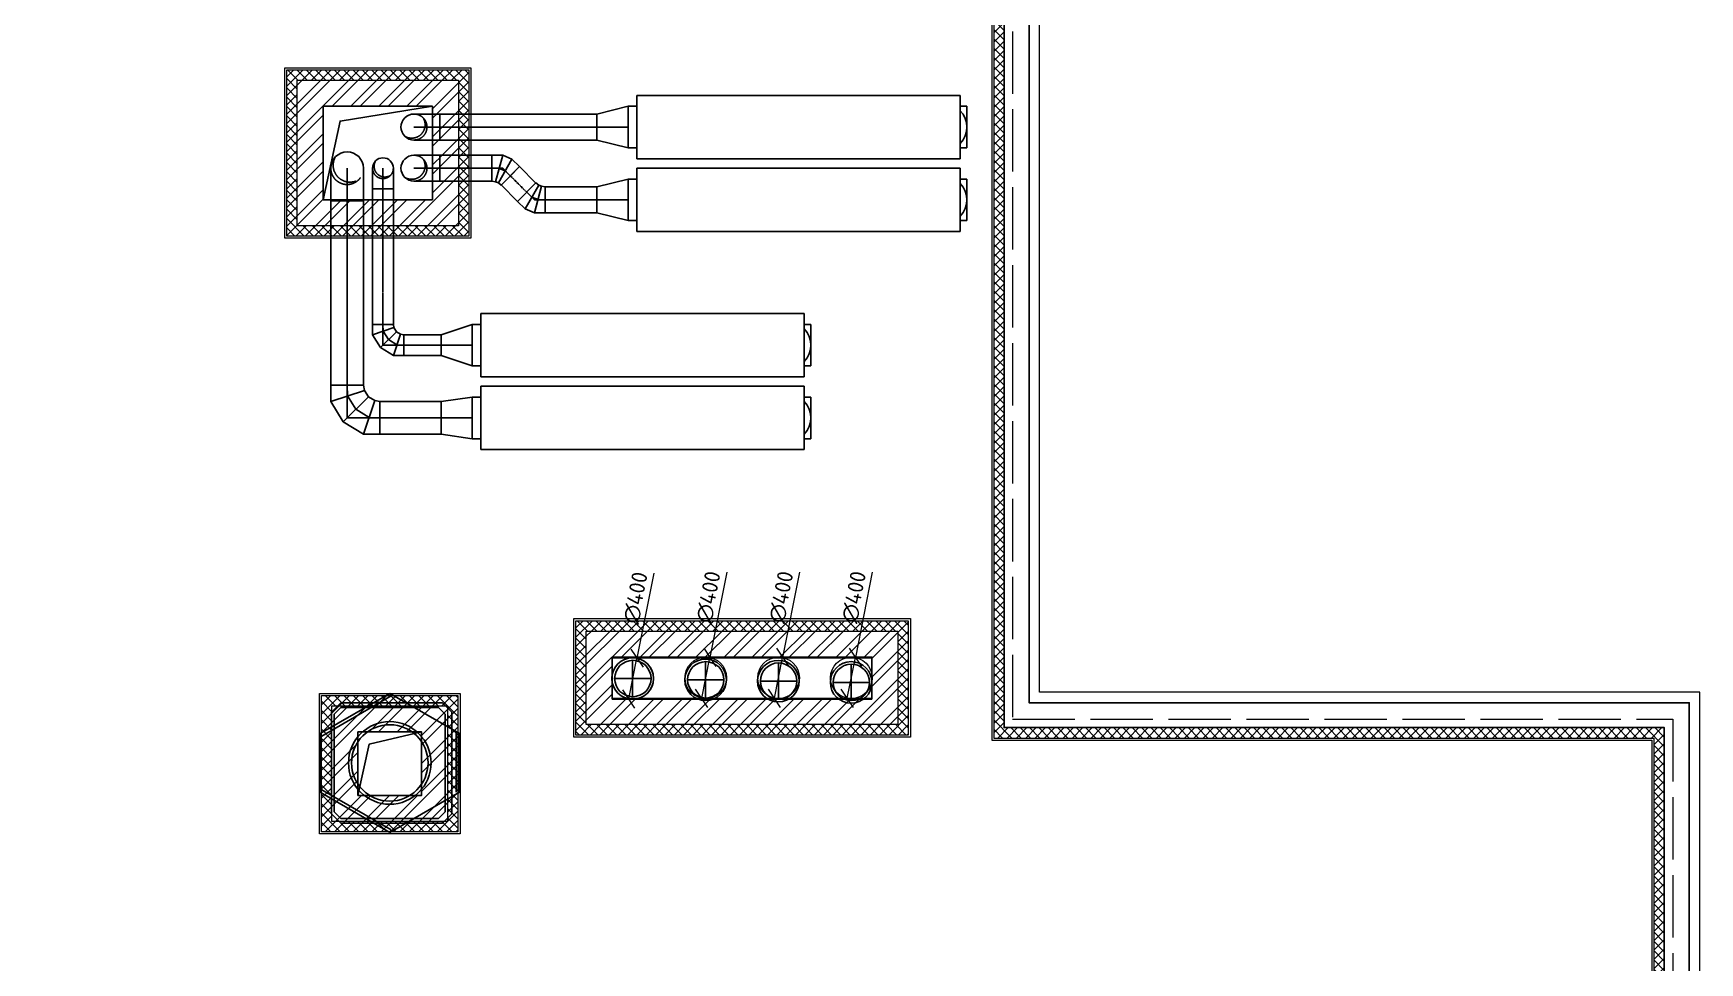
# Model space of a CAD drawing. Header units: millimetres. Extents: x -222892 to 671268, y 0 to 135099.
# Drawn here: x 655239 to 671268, y 62474 to 71417 of the extents above; entities that cross this region are included whole.
import ezdxf
from ezdxf import colors
from ezdxf.entities.mleader import LeaderData, LeaderLine
from ezdxf.math import Vec2, Vec3

# ---------------------------------------------------------------- set-up
doc = ezdxf.new("R2010")
doc.units = ezdxf.units.MM
doc.header["$PDMODE"] = 34
for name, pattern in [('ACAD_ISO02W100', [15, 12, -3]), ('CENTER2', [28.575, 19.05, -3.175, 3.175, -3.175]), ('HIDDEN', [6, 4, -2])]:
    doc.linetypes.add(name, pattern=pattern)
doc.layers.get('Defpoints').update_dxf_attribs({"lineweight": 0})
for name, color, linetype in [('_TEXT', 7, 'Continuous'), ('Aks_скрытые_линии', 7, 'HIDDEN'), ('Aks_Схема', 3, 'Continuous'), ('АР_Парапет', 142, 'Continuous'), ('М_0_ПД2', 181, 'Continuous'), ('М_3_транзиты 7эт', 112, 'Continuous'), ('М_дефлектор', 122, 'Continuous'), ('М_шахты ВЕ на покрытии', 30, 'Continuous'), ('ПРОЕМЫ ОВ', 173, 'Continuous')]:
    doc.layers.add(name, color=color, linetype=linetype)
for name, color, linetype, lineweight in [('АР_Навесной фасад', 190, 'Continuous', 5), ('АР_Перегородки кирпич', 244, 'Continuous', 5), ('АР_Перегородки_кирпич_Штрих', 244, 'Continuous', 5), ('АР_Утеплитель', 154, 'Continuous', 5), ('АР_Штрих утеплитель', 24, 'Continuous', 5), ('М_0_В35', 142, 'Continuous', 25), ('М_проемы ОВ', 30, 'Continuous', 5), ('пунктир', 251, 'Continuous', 5)]:
    doc.layers.add(name, color=color, linetype=linetype, lineweight=lineweight)
doc.styles.add('ISOCPEUR', font='isocpeur.ttf', dxfattribs={"width": 0.85})
doc.styles.add('RomanS', font='isocpeur.ttf')
doc.dimstyles.new('Тимур', dxfattribs={"dimscale": 100, "dimtxt": 250, "dimasz": 1.5, "dimexe": 1, "dimexo": 0, "dimgap": 0.5, "dimtad": 1, "dimdec": 0, "dimrnd": 10, "dimzin": 12, "dimdsep": 46, "dimtxsty": 'RomanS', "dimblk1": 'OBLIQUE', "dimblk2": 'OBLIQUE', "dimsah": 1, "dimcen": 3, "dimdle": 1, "dimclrd": 256, "dimclre": 256, "dimclrt": 256, "dimadec": 0, "dimazin": 0, "dimtfac": 0.666667, "dimtdec": 0, "dimtmove": 0, "dimatfit": 3, "dimldrblk": 'OBLIQUE', "dimfxl": 1, "dimtvp": 1, "dimtolj": 1, "dimtzin": 12, "dimlwd": -1, "dimlwe": -1, "dimarcsym": 0})

# ---------------------------------------------------------------- blocks, each defined once
blk = doc.blocks.new('A$C1c8ff280')
at = {"layer": 'пунктир', "color": 2, "linetype": 'ACAD_ISO02W100', "ltscale": 50}
for points in [[(36321, -64341), (36321, -63955), (27550, -63955), (27550, -69145), (19430, -69145), (19430, -75495), (6330, -75495), (6330, -65785), (12680, -65785), (12680, -47915), (23295, -47915), (23295, -43950), (58095, -43950), (58095, -47915), (68595, -47915), (68595, -65785), (74945, -65785), (74945, -75495), (61845, -75495), (61845, -69145), (53965, -69145), (53965, -63955), (45231, -63955), (45231, -64250)], [(36521, -64269), (36521, -63755), (27350, -63755), (27350, -68945), (19230, -68945), (19230, -75295), (6530, -75295), (6530, -65985), (12880, -65985), (12880, -48115), (23595, -48115), (23595, -44250), (57795, -44250), (57795, -48115), (68395, -48115), (68395, -65985), (74745, -65985), (74745, -75295), (62045, -75295), (62045, -68945), (54165, -68945), (54165, -63755), (45031, -63755)]]:
    blk.add_lwpolyline(points, dxfattribs=at)
blk = doc.blocks.new('_DotSmall')
at = {"color": 0, "linetype": 'ByBlock', "const_width": 0.5}
blk.add_lwpolyline([(-0.0625, 0, 1), (0.0625, 0, 1)], format="xyb", close=True, dxfattribs=at)
blk = doc.blocks.new('A$Cd8bddbec')
at = {"color": 251, "linetype": 'ByBlock'}
for points in [[(-2, 175), (-2, -175)], [(-175, 0), (175, 0)]]:
    blk.add_lwpolyline(points, dxfattribs=at)
blk.add_circle((0, 0), 175, dxfattribs=at)
at = {"layer": 'М_дефлектор'}
blk.add_circle((-2, 0), 200, dxfattribs=at)
blk = doc.blocks.new('_OBLIQUE')
at = {"color": 0, "linetype": 'ByBlock'}
blk.add_line((-0.5, -0.5), (0.5, 0.5), dxfattribs=at)
blk = doc.blocks.new('*D5266')
at = {"layer": 'Defpoints', "color": 0, "linetype": 'ByBlock', "transparency": 16777216}
for p in [(661045, 65404), (660967, 65012)]:
    blk.add_point(p, dxfattribs=at)
at = {"layer": 'М_проемы ОВ', "transparency": 16777216}
for p in [(661207, 66223), (660967, 65012)]:
    blk.add_line(p, (661045, 65404), dxfattribs=at)
at = {"layer": 'М_проемы ОВ', "linetype": 'ByBlock', "transparency": 16777216, "xscale": 150, "yscale": 150, "zscale": 150}
for p, rotation in [((661045, 65404), 258.7608743418638), ((660967, 65012), 78.76087434186387)]:
    blk.add_blockref('_OBLIQUE', p, dxfattribs=dict(at, rotation=rotation))
at = {"layer": 'М_проемы ОВ', "linetype": 'ByBlock', "transparency": 16777216, "insert": (661033, 65985), "char_height": 150, "attachment_point": 5, "rotation": 78.7609, "style": 'RomanS'}
blk.add_mtext('\\A1;∅400', dxfattribs=at)
blk = doc.blocks.new('*D5267')
at = {"layer": 'Defpoints', "color": 0, "linetype": 'ByBlock', "transparency": 16777216}
for p in [(661746, 65411), (661668, 65018)]:
    blk.add_point(p, dxfattribs=at)
at = {"layer": 'М_проемы ОВ', "transparency": 16777216}
for p in [(661909, 66230), (661668, 65018)]:
    blk.add_line(p, (661746, 65411), dxfattribs=at)
at = {"layer": 'М_проемы ОВ', "linetype": 'ByBlock', "transparency": 16777216, "xscale": 150, "yscale": 150, "zscale": 150}
for p, rotation in [((661746, 65411), 258.7608743418991), ((661668, 65018), 78.7608743418991)]:
    blk.add_blockref('_OBLIQUE', p, dxfattribs=dict(at, rotation=rotation))
at = {"layer": 'М_проемы ОВ', "linetype": 'ByBlock', "transparency": 16777216, "insert": (661734, 65992), "char_height": 150, "attachment_point": 5, "rotation": 78.7609, "style": 'RomanS'}
blk.add_mtext('\\A1;∅400', dxfattribs=at)
blk = doc.blocks.new('*D5268')
at = {"layer": 'Defpoints', "color": 0, "linetype": 'ByBlock', "transparency": 16777216}
for p in [(662446, 65411), (662368, 65018)]:
    blk.add_point(p, dxfattribs=at)
at = {"layer": 'М_проемы ОВ', "transparency": 16777216}
for p in [(662609, 66230), (662368, 65018)]:
    blk.add_line(p, (662446, 65411), dxfattribs=at)
at = {"layer": 'М_проемы ОВ', "linetype": 'ByBlock', "transparency": 16777216, "xscale": 150, "yscale": 150, "zscale": 150}
for p, rotation in [((662446, 65411), 258.7608743418983), ((662368, 65018), 78.76087434189822)]:
    blk.add_blockref('_OBLIQUE', p, dxfattribs=dict(at, rotation=rotation))
at = {"layer": 'М_проемы ОВ', "linetype": 'ByBlock', "transparency": 16777216, "insert": (662434, 65992), "char_height": 150, "attachment_point": 5, "rotation": 78.7609, "style": 'RomanS'}
blk.add_mtext('\\A1;∅400', dxfattribs=at)
blk = doc.blocks.new('*D5269')
at = {"layer": 'Defpoints', "color": 0, "linetype": 'ByBlock', "transparency": 16777216}
for p in [(663146, 65411), (663068, 65018)]:
    blk.add_point(p, dxfattribs=at)
at = {"layer": 'М_проемы ОВ', "transparency": 16777216}
for p in [(663309, 66230), (663068, 65018)]:
    blk.add_line(p, (663146, 65411), dxfattribs=at)
at = {"layer": 'М_проемы ОВ', "linetype": 'ByBlock', "transparency": 16777216, "xscale": 150, "yscale": 150, "zscale": 150}
for p, rotation in [((663146, 65411), 258.7608743418983), ((663068, 65018), 78.76087434189822)]:
    blk.add_blockref('_OBLIQUE', p, dxfattribs=dict(at, rotation=rotation))
at = {"layer": 'М_проемы ОВ', "linetype": 'ByBlock', "transparency": 16777216, "insert": (663134, 65992), "char_height": 150, "attachment_point": 5, "rotation": 78.7609, "style": 'RomanS'}
blk.add_mtext('\\A1;∅400', dxfattribs=at)
blk = doc.blocks.new('*U4608')
at = {"linetype": 'ByBlock'}
for p, q in [((-15.55, -3.05), (-15.55, 3.05)), ((-15.55, 3.05), (15.55, 3.05)), ((15.55, 3.05), (15.55, -3.05)), ((15.55, -3.05), (-15.55, -3.05))]:
    blk.add_line(p, q, dxfattribs=at)
blk = doc.blocks.new('Aks_rs_mixed_400x200_to_315_300_wipe')
at = {"color": 0, "linetype": 'ByBlock', "lineweight": -2}
blk.add_wipeout([(-2, 0), (2, 0), (1.575, 3), (-1.575, 3)], dxfattribs=at)
blk = doc.blocks.new('Aks_rs_mixed_400x200_to_315_300')
at = {"color": 0, "linetype": 'ByBlock', "lineweight": -2}
blk.add_blockref('Aks_rs_mixed_400x200_to_315_300_wipe', (0, 0), dxfattribs=at)
for p, q in [((-2, 0), (-1.575, 3)), ((-1.575, 3), (1.575, 3)), ((1.575, 3), (2, 0)), ((-2, 0), (2, 0))]:
    blk.add_line(p, q, dxfattribs=at)
at = {"layer": 'Aks_Схема'}
blk.add_line((0, 0), (0, 3), dxfattribs=at)
blk = doc.blocks.new('Aks_es_drop_rnd_315_315_wipe')
at = {"color": 0, "linetype": 'ByBlock', "lineweight": -2}
blk.add_wipeout([(-1.57, 0), (-1.57, 0.16), (-1.54, 0.33), (-1.5, 0.49), (-1.44, 0.64), (-1.36, 0.79), (-1.27, 0.93), (-1.17, 1.05), (-1.05, 1.17), (-0.93, 1.27), (-0.79, 1.36), (-0.64, 1.44), (-0.49, 1.5), (-0.33, 1.54), (-0.16, 1.57), (0, 1.58), (0.16, 1.57), (0.33, 1.54), (0.49, 1.5), (0.64, 1.44), (0.79, 1.36), (0.93, 1.27), (1.05, 1.17), (1.17, 1.05), (1.27, 0.93), (1.36, 0.79), (1.44, 0.64), (1.5, 0.49), (1.54, 0.33), (1.57, 0.16), (1.58, 0), (1.58, -3.15), (-1.57, -3.15)], dxfattribs=at)
blk = doc.blocks.new('Aks_es_drop_rnd_315_315')
at = {"color": 0, "linetype": 'ByBlock', "lineweight": -2}
blk.add_arc((0, 0), 1.57, 0, 180, dxfattribs=at)
blk.add_blockref('Aks_es_drop_rnd_315_315_wipe', (0, 0), dxfattribs=at)
for p, q in [((-1.57, 0), (-1.57, -3.15)), ((1.57, 0), (1.57, -3.15)), ((-1.57, -3.15), (1.57, -3.15))]:
    blk.add_line(p, q, dxfattribs=at)
at = {"color": 200, "linetype": 'CENTER2', "lineweight": -2}
blk.add_line((0, 0), (0, -3.15), dxfattribs=at)
at = {"color": 0, "linetype": 'ByBlock', "lineweight": -2}
blk.add_arc((0, 0), 1.57, 0, 180, dxfattribs=at)
at = {"layer": 'Aks_скрытые_линии'}
for centre, radius, start, end in [((0, 0), 1.57, 180, 0), ((0.28, 0.28), 1.62, 149.0362, 300.9638)]:
    blk.add_arc(centre, radius, start, end, dxfattribs=at)
at = {"layer": 'Aks_Схема'}
blk.add_line((0, 0), (0, -3.15), dxfattribs=at)
blk = doc.blocks.new('Aks_rs_mixed_400x200_to_200_300_wipe')
at = {"color": 0, "linetype": 'ByBlock', "lineweight": -2}
blk.add_wipeout([(-2, 0), (2, 0), (1, 3), (-1, 3)], dxfattribs=at)
blk = doc.blocks.new('Aks_rs_mixed_400x200_to_200_300')
at = {"color": 0, "linetype": 'ByBlock', "lineweight": -2}
blk.add_blockref('Aks_rs_mixed_400x200_to_200_300_wipe', (0, 0), dxfattribs=at)
for p, q in [((-2, 0), (-1, 3)), ((-1, 3), (1, 3)), ((1, 3), (2, 0)), ((-2, 0), (2, 0))]:
    blk.add_line(p, q, dxfattribs=at)
at = {"layer": 'Aks_Схема'}
blk.add_line((0, 0), (0, 3), dxfattribs=at)
blk = doc.blocks.new('Aks_es_drop_rnd_200_200_wipe')
at = {"color": 0, "linetype": 'ByBlock', "lineweight": -2}
blk.add_wipeout([(-1, 0), (-0.99, 0.1), (-0.98, 0.21), (-0.95, 0.31), (-0.91, 0.41), (-0.87, 0.5), (-0.81, 0.59), (-0.74, 0.67), (-0.67, 0.74), (-0.59, 0.81), (-0.5, 0.87), (-0.41, 0.91), (-0.31, 0.95), (-0.21, 0.98), (-0.1, 0.99), (0, 1), (0.1, 0.99), (0.21, 0.98), (0.31, 0.95), (0.41, 0.91), (0.5, 0.87), (0.59, 0.81), (0.67, 0.74), (0.74, 0.67), (0.81, 0.59), (0.87, 0.5), (0.91, 0.41), (0.95, 0.31), (0.98, 0.21), (0.99, 0.1), (1, 0), (1, -2), (-1, -2)], dxfattribs=at)
blk = doc.blocks.new('Aks_es_drop_rnd_200_200')
at = {"color": 0, "linetype": 'ByBlock', "lineweight": -2}
blk.add_arc((0, 0), 1, 0, 180, dxfattribs=at)
blk.add_blockref('Aks_es_drop_rnd_200_200_wipe', (0, 0), dxfattribs=at)
for p, q in [((-1, 0), (-1, -2)), ((1, 0), (1, -2)), ((-1, -2), (1, -2))]:
    blk.add_line(p, q, dxfattribs=at)
at = {"color": 200, "linetype": 'CENTER2', "lineweight": -2}
blk.add_line((0, 0), (0, -2), dxfattribs=at)
at = {"color": 0, "linetype": 'ByBlock', "lineweight": -2}
blk.add_arc((0, 0), 1, 0, 180, dxfattribs=at)
at = {"layer": 'Aks_скрытые_линии'}
for centre, radius, start, end in [((0, 0), 1, 180, 0), ((0.18, 0.18), 1.03, 149.0362, 300.9638)]:
    blk.add_arc(centre, radius, start, end, dxfattribs=at)
at = {"layer": 'Aks_Схема'}
blk.add_line((0, 0), (0, -2), dxfattribs=at)
blk = doc.blocks.new('Aks_rs_mixed_400x200_to_250_300_wipe')
at = {"color": 0, "linetype": 'ByBlock', "lineweight": -2}
blk.add_wipeout([(-2, 0), (2, 0), (1.25, 3), (-1.25, 3)], dxfattribs=at)
blk = doc.blocks.new('Aks_rs_mixed_400x200_to_250_300')
at = {"color": 0, "linetype": 'ByBlock', "lineweight": -2}
blk.add_blockref('Aks_rs_mixed_400x200_to_250_300_wipe', (0, 0), dxfattribs=at)
for p, q in [((-2, 0), (-1.25, 3)), ((-1.25, 3), (1.25, 3)), ((1.25, 3), (2, 0)), ((-2, 0), (2, 0))]:
    blk.add_line(p, q, dxfattribs=at)
at = {"layer": 'Aks_Схема'}
blk.add_line((0, 0), (0, 3), dxfattribs=at)
blk = doc.blocks.new('Aks_es_drop_rnd_250_250_wipe')
at = {"color": 0, "linetype": 'ByBlock', "lineweight": -2}
blk.add_wipeout([(-1.25, 0), (-1.24, 0.13), (-1.22, 0.26), (-1.19, 0.39), (-1.14, 0.51), (-1.08, 0.62), (-1.01, 0.73), (-0.93, 0.84), (-0.84, 0.93), (-0.73, 1.01), (-0.62, 1.08), (-0.51, 1.14), (-0.39, 1.19), (-0.26, 1.22), (-0.13, 1.24), (0, 1.25), (0.13, 1.24), (0.26, 1.22), (0.39, 1.19), (0.51, 1.14), (0.62, 1.08), (0.73, 1.01), (0.84, 0.93), (0.93, 0.84), (1.01, 0.73), (1.08, 0.62), (1.14, 0.51), (1.19, 0.39), (1.22, 0.26), (1.24, 0.13), (1.25, 0), (1.25, -2.5), (-1.25, -2.5)], dxfattribs=at)
blk = doc.blocks.new('Aks_es_drop_rnd_250_250')
at = {"color": 0, "linetype": 'ByBlock', "lineweight": -2}
blk.add_arc((0, 0), 1.25, 0, 180, dxfattribs=at)
blk.add_blockref('Aks_es_drop_rnd_250_250_wipe', (0, 0), dxfattribs=at)
for p, q in [((-1.25, 0), (-1.25, -2.5)), ((1.25, 0), (1.25, -2.5)), ((-1.25, -2.5), (1.25, -2.5))]:
    blk.add_line(p, q, dxfattribs=at)
at = {"color": 200, "linetype": 'CENTER2', "lineweight": -2}
blk.add_line((0, 0), (0, -2.5), dxfattribs=at)
at = {"color": 0, "linetype": 'ByBlock', "lineweight": -2}
blk.add_arc((0, 0), 1.25, 0, 180, dxfattribs=at)
at = {"layer": 'Aks_скрытые_линии'}
for centre, radius, start, end in [((0, 0), 1.25, 180, 0), ((0.22, 0.22), 1.29, 149.0362, 300.9638)]:
    blk.add_arc(centre, radius, start, end, dxfattribs=at)
at = {"layer": 'Aks_Схема'}
blk.add_line((0, 0), (0, -2.5), dxfattribs=at)
blk = doc.blocks.new('Aks_es_rnd_250_45_250_wipe')
at = {"color": 0, "linetype": 'ByBlock', "lineweight": -2}
blk.add_wipeout([(1.25, -1.04), (-1.25, -1.04), (-1.25, 0), (-0.88, 0.88), (-0.15, 1.62), (1.62, -0.15), (1.41, -0.42), (1.3, -0.7)], dxfattribs=at)
blk = doc.blocks.new('Aks_es_rnd_250_45_250')
at = {"color": 0, "linetype": 'ByBlock', "lineweight": -2}
blk.add_blockref('Aks_es_rnd_250_45_250_wipe', (0, 0), dxfattribs=at)
for p, q in [((-0.88, 0.88), (-0.15, 1.62)), ((1.62, -0.15), (-0.15, 1.62)), ((-1.25, 0), (-0.88, 0.88)), ((1.3, -0.7), (-1.25, 0)), ((-1.25, -1.04), (-1.25, 0)), ((1.41, -0.42), (-0.88, 0.88)), ((1.25, -1.04), (-1.25, -1.04)), ((1.25, -1.04), (1.3, -0.7)), ((1.3, -0.7), (1.41, -0.42)), ((1.41, -0.42), (1.62, -0.15))]:
    blk.add_line(p, q, dxfattribs=at)
at = {"color": 200, "linetype": 'CENTER2', "lineweight": -2}
blk.add_lwpolyline([(0, -1.04), (0.02, -0.35), (0.26, 0.23), (0.73, 0.73)], dxfattribs=at)
at = {"layer": 'Aks_Схема'}
for q in [(0.73, 0.73), (0, -1.04)]:
    blk.add_line((0, 0), q, dxfattribs=at)
blk = doc.blocks.new('Aks_es_rnd_200_90_200_wipe')
at = {"color": 0, "linetype": 'ByBlock', "lineweight": -2}
blk.add_wipeout([(1, -2), (-1, -2), (-1, -1), (-0.24, 0.24), (1, 1), (2, 1), (2, -1), (1.68, -1.05), (1.29, -1.29), (1.05, -1.68)], dxfattribs=at)
blk = doc.blocks.new('Aks_es_rnd_200_90_200')
at = {"color": 0, "linetype": 'ByBlock', "lineweight": -2}
blk.add_blockref('Aks_es_rnd_200_90_200_wipe', (0, 0), dxfattribs=at)
for p, q in [((-1, -1), (-0.24, 0.24)), ((-0.24, 0.24), (1, 1)), ((1.29, -1.29), (-0.24, 0.24)), ((1.68, -1.05), (1, 1)), ((1, 1), (2, 1)), ((2, -1), (2, 1)), ((1.05, -1.68), (-1, -1)), ((-1, -2), (-1, -1)), ((1.05, -1.68), (1.29, -1.29)), ((1.29, -1.29), (1.68, -1.05)), ((1.68, -1.05), (2, -1)), ((1, -2), (-1, -2)), ((1, -2), (1.05, -1.68))]:
    blk.add_line(p, q, dxfattribs=at)
at = {"color": 200, "linetype": 'CENTER2', "lineweight": -2}
blk.add_lwpolyline([(0, -2), (0.03, -1.34), (0.53, -0.53), (1.34, -0.03), (2, 0)], dxfattribs=at)
at = {"layer": 'Aks_Схема'}
for q in [(2, 0), (0, -2)]:
    blk.add_line((0, 0), q, dxfattribs=at)
blk = doc.blocks.new('Aks_es_rnd_315_90_315_wipe')
at = {"color": 0, "linetype": 'ByBlock', "lineweight": -2}
blk.add_wipeout([(1.57, -3.15), (-1.58, -3.15), (-1.58, -1.58), (-0.37, 0.37), (1.57, 1.57), (3.15, 1.57), (3.15, -1.58), (2.65, -1.66), (2.04, -2.04), (1.66, -2.65)], dxfattribs=at)
blk = doc.blocks.new('Aks_es_rnd_315_90_315')
at = {"color": 0, "linetype": 'ByBlock', "lineweight": -2}
blk.add_blockref('Aks_es_rnd_315_90_315_wipe', (0, 0), dxfattribs=at)
for p, q in [((-1.58, -1.58), (-0.37, 0.37)), ((-0.37, 0.37), (1.57, 1.57)), ((2.04, -2.04), (-0.37, 0.37)), ((2.65, -1.66), (1.57, 1.57)), ((1.57, 1.57), (3.15, 1.57)), ((3.15, -1.58), (3.15, 1.57)), ((1.66, -2.65), (-1.58, -1.58)), ((-1.58, -3.15), (-1.58, -1.58)), ((2.65, -1.66), (3.15, -1.58)), ((1.57, -3.15), (-1.58, -3.15)), ((1.57, -3.15), (1.66, -2.65)), ((1.66, -2.65), (2.04, -2.04)), ((2.04, -2.04), (2.65, -1.66))]:
    blk.add_line(p, q, dxfattribs=at)
at = {"color": 200, "linetype": 'CENTER2', "lineweight": -2}
blk.add_lwpolyline([(0, -3.15), (0.04, -2.11), (0.83, -0.83), (2.11, -0.04), (3.15, 0)], dxfattribs=at)
at = {"layer": 'Aks_Схема'}
for q in [(3.15, 0), (0, -3.15)]:
    blk.add_line((0, 0), q, dxfattribs=at)
blk = doc.blocks.new('A$C64099ede')
at = {"layer": 'М_0_ПД2', "color": 251}
for points in [[(-455, 0), (-192, 455)], [(-455, 0), (-192, 455)], [(-438, -10), (-175, 445)], [(-192, 455), (192, 455)], [(-192, 455), (192, 455)], [(-175, 445), (-192, 455)], [(175, 445), (192, 455)], [(438, -10), (175, 445)], [(455, 0), (192, 455)], [(-455, 0), (-192, -455)], [(-455, 0), (-438, -10)], [(455, 0), (192, -455)], [(455, 0), (438, -10)], [(192, -435), (-192, -435)], [(192, -455), (-192, -455)], [(192, -455), (-192, -455)]]:
    blk.add_lwpolyline(points, dxfattribs=at)
blk.add_circle((0, 0), 270, dxfattribs=at)
at = {"layer": 'М_0_ПД2', "color": 7}
blk.add_circle((0, 0), 250, dxfattribs=at)
blk = doc.blocks.new('A$C744eaef8')
at = {"layer": 'М_0_ПД2', "color": 7}
for points in [[(390, -477), (-390, -477), (-463, -405), (-463, 376), (-390, 448), (390, 448), (463, 376), (463, -405)], [(375, -427), (-375, -427), (-427, -375), (-427, 375), (-375, 427), (375, 427), (427, 375), (427, -375)]]:
    blk.add_lwpolyline(points, close=True, dxfattribs=at)
at = {"layer": 'М_0_ПД2', "xscale": 1.175824175868132, "yscale": 1.175824175868132, "zscale": 1.175824175868132}
blk.add_blockref('A$C64099ede', (0, 0), dxfattribs=at)

msp = doc.modelspace()

# ---------------------------------------------------------------- hatches: boundary and pattern name
at = {"layer": 'АР_Перегородки_кирпич_Штрих', "ltscale": 100}
h = msp.add_hatch(dxfattribs=at)
h.set_pattern_fill('ANSI32', color=256, scale=20)
h.paths.add_polyline_path([(663555.6, 64764.6), (660557.4, 64764.6), (660557.4, 65664.6), (663555.6, 65664.6)])
h.paths.add_polyline_path([(663305.6, 65014.6), (660807.4, 65008.1), (660807.4, 65408.1), (663305.6, 65414.6)], flags=16)
at = {"layer": 'АР_Перегородки_кирпич_Штрих', "ltscale": 500}
h = msp.add_hatch(dxfattribs=at)
h.set_pattern_fill('ANSI32', color=256, scale=20)
h.paths.add_polyline_path([(658973.4, 64082.5), (658361.4, 64082.5), (658361.4, 64694.6), (658973.4, 64694.6)], flags=16)
h.paths.add_polyline_path([(659223.4, 63832.5), (658111.4, 63832.5), (658111.4, 64944.6), (659223.4, 64944.6)])
at = {"layer": 'АР_Утеплитель', "ltscale": 500}
h = msp.add_hatch(dxfattribs=at)
h.set_pattern_fill('ANSI37', color=256, scale=20)
h.paths.add_polyline_path([(663655.6, 64664.6), (660457.4, 64664.6), (660457.4, 65764.6), (663655.6, 65764.6)])
h.paths.add_polyline_path([(663555.6, 64764.6), (660557.4, 64764.6), (660557.4, 65664.6), (663555.6, 65664.6)], flags=16)
h = msp.add_hatch(dxfattribs=at)
h.set_pattern_fill('ANSI37', color=256, scale=20)
h.paths.add_polyline_path([(659223.4, 63832.5), (658111.4, 63832.5), (658111.4, 64944.6), (659223.4, 64944.6)], flags=16)
h.paths.add_polyline_path([(659323.4, 63732.5), (658011.4, 63732.5), (658011.4, 65044.6), (659323.4, 65044.6)])
at = {"layer": 'АР_Штрих утеплитель', "ltscale": 500}
h = msp.add_hatch(dxfattribs=at)
h.set_pattern_fill('ANSI37', color=256, scale=20)
h.paths.add_polyline_path([(623063.6, 86470.7), (622249.1, 86470.7), (622192.2, 86370.7), (623063.6, 86370.7)])
h.paths.add_polyline_path([(622249.1, 86470.7), (620063.6, 86470.7), (620063.6, 86370.7), (622192.2, 86370.7)])
h.paths.add_polyline_path([(620063.6, 86470.7), (619657.4, 86470.7), (619657.4, 86370.7), (620063.6, 86370.7)])
h.paths.add_polyline_path([(619657.4, 86470.7), (619537.4, 86470.7), (619537.4, 86350.7), (619637.4, 86350.7), (619637.4, 86370.7), (619657.4, 86370.7)])
h.paths.add_polyline_path([(619637.4, 86350.7), (619537.4, 86350.7), (619537.4, 82608.9), (619637.4, 82507.6)], flags=17)
h.paths.add_polyline_path([(623612.4, 86470.7), (623063.6, 86470.7), (623063.6, 86370.7), (623612.4, 86370.7)])
h.paths.add_polyline_path([(626063.6, 86470.7), (623612.4, 86470.7), (623612.4, 86370.7), (626063.6, 86370.7)])
edge = h.paths.add_edge_path()
edge.add_line((653977.4, 86470.7), (626063.6, 86470.7))
edge.add_line((626063.6, 86470.7), (626063.6, 86370.7))
edge.add_line((626063.6, 86370.7), (653877.4, 86370.7))
edge.add_line((653877.4, 86370.7), (653877.4, 82505.7))
edge.add_line((653877.4, 82505.7), (664477.4, 82505.7))
edge.add_line((664477.4, 82505.7), (664477.4, 64635.7))
edge.add_line((664477.4, 64635.7), (670827.8, 64635.7))
edge.add_line((670827.8, 64635.7), (670827.8, 55285.7))
edge.add_line((670827.8, 55285.7), (658087.4, 55285.7))
edge.add_line((658087.4, 55285.7), (658087.4, 61635.7))
edge.add_line((658087.4, 61635.7), (650207.4, 61635.7))
edge.add_line((650207.4, 61635.7), (650207.4, 66825.7))
edge.add_line((650207.4, 66825.7), (641113.3, 66825.7))
edge.add_line((641113.3, 66825.7), (641113.3, 66244.5))
edge.add_line((641113.3, 66244.5), (641093.8, 66068.2))
edge.add_line((641093.8, 66068.2), (641080.1, 65984.2))
edge.add_line((641080.1, 65984.2), (641077.2, 65968))
edge.add_line((641077.2, 65968), (641014.6, 65639.5))
edge.add_line((641014.6, 65639.5), (640938.6, 65342.7))
edge.add_line((640938.6, 65342.7), (640790, 64925.9))
edge.add_arc((636799.1, 66451.5), 4272.6, 319.18314, 339.07997, ccw=False)
edge.add_arc((632500.3, 71117.2), 10600.2, 314.07966, 315.28219, ccw=False)
edge.add_arc((636869, 66599.1), 4315.4, 292.23076, 314.14191, ccw=False)
edge.add_arc((636849, 66605.1), 4328.5, 269.86222, 292.44587, ccw=False)
edge.add_arc((636844.2, 66682.9), 4406.3, 249.96788, 269.92729, ccw=False)
edge.add_arc((636786.7, 66565.3), 4276.1, 225.76952, 250.1526, ccw=False)
edge.add_arc((636927.5, 66546), 4362.1, 193.65104, 224.2664, ccw=False)
edge.add_arc((635149.4, 66232.6), 2562.8, 185.57656, 196.22526, ccw=False)
edge.add_line((632598.7, 65983.5), (632580.9, 66113.9))
edge.add_line((632580.9, 66113.9), (632563.1, 66244.2))
edge.add_line((632563.1, 66244.2), (632563.1, 66825.7))
edge.add_line((632563.1, 66825.7), (623432.4, 66825.7))
edge.add_line((623432.4, 66825.7), (623432.4, 61635.7))
edge.add_line((623432.4, 61635.7), (615312.4, 61635.5))
edge.add_line((615312.4, 61635.5), (615312.5, 58460.7))
edge.add_line((615312.5, 58460.7), (615312.6, 55285.7))
edge.add_line((615312.6, 55285.7), (602572.4, 55285.6))
edge.add_line((602572.4, 55285.6), (602572.3, 64635.7))
edge.add_line((602572.3, 64635.7), (608922.4, 64635.7))
edge.add_line((608922.4, 64635.7), (608922.4, 82505.7))
edge.add_line((608922.4, 82505.7), (619637.4, 82505.7))
edge.add_line((619637.4, 82505.7), (619537.4, 82605.7))
edge.add_line((619537.4, 82605.7), (608822.4, 82605.7))
edge.add_line((608822.4, 82605.7), (608822.4, 64735.7))
edge.add_line((608822.4, 64735.7), (602472.3, 64735.7))
edge.add_line((602472.3, 64735.7), (602472.4, 55185.7))
edge.add_line((602472.4, 55185.7), (615412.7, 55185.7))
edge.add_line((615412.7, 55185.7), (615412.4, 61535.7))
edge.add_line((615412.4, 61535.7), (623532.4, 61535.7))
edge.add_line((623532.4, 61535.7), (623532.4, 66725.7))
edge.add_line((623532.4, 66725.7), (632463.1, 66725.7))
edge.add_line((632463.1, 66725.7), (632463.1, 66237.4))
edge.add_line((632463.1, 66237.4), (632481.3, 66104.6))
edge.add_line((632481.3, 66104.6), (632499.4, 65971.9))
edge.add_arc((635326.6, 66262.9), 2842.2, 185.8771, 196.02248)
edge.add_arc((636930.4, 66548), 4465.5, 193.85838, 224.29859)
edge.add_arc((636781, 66555.8), 4365.4, 225.74069, 250.04366)
edge.add_arc((636843.7, 66682.6), 4506, 249.84489, 269.91997)
edge.add_arc((636840.3, 66644.7), 4468.1, 269.9629, 314.01068)
edge.add_line((639944.7, 63431.2), (640092.8, 63574.3))
edge.add_arc((636426, 66672.9), 4800.8, 319.80095, 338.22299)
edge.add_line((640884.2, 64891.8), (641034.6, 65314.3))
edge.add_line((641034.6, 65314.3), (641126.3, 65672.6))
edge.add_line((641126.3, 65672.6), (641178.6, 65967))
edge.add_line((641178.6, 65967), (641186.9, 66014.1))
edge.add_line((641186.9, 66014.1), (641213.3, 66238.7))
edge.add_line((641213.3, 66238.7), (641213.3, 66725.7))
edge.add_line((641213.3, 66725.7), (650107.4, 66725.7))
edge.add_line((650107.4, 66725.7), (650107.4, 61535.7))
edge.add_line((650107.4, 61535.7), (657987.4, 61535.7))
edge.add_line((657987.4, 61535.7), (657987.4, 55185.7))
edge.add_line((657987.4, 55185.7), (670927.8, 55185.7))
edge.add_line((670927.8, 55185.7), (670927.8, 64735.7))
edge.add_line((670927.8, 64735.7), (664577.4, 64735.7))
edge.add_line((664577.4, 64735.7), (664577.4, 82605.7))
edge.add_line((664577.4, 82605.7), (653977.4, 82605.7))
edge.add_line((653977.4, 82605.7), (653977.4, 86470.7))

# ---------------------------------------------------------------- linework, layer by layer
at = {"layer": 'АР_Парапет', "ltscale": 500}
msp.add_lwpolyline([(653977.4, 82605.7), (664577.4, 82605.7), (664577.4, 64735.7), (670927.8, 64735.7), (670927.8, 55185.7), (657987.4, 55185.7), (657987.4, 61535.7), (650107.4, 61535.7)], dxfattribs=at)
at = {"layer": 'АР_Перегородки кирпич', "linetype": 'Continuous', "ltscale": 100}
for points in [[(663555.6, 64764.6), (660557.4, 64764.6), (660557.4, 65664.6), (663555.6, 65664.6)], [(663305.6, 65014.6), (660807.4, 65014.6), (660807.4, 65414.6), (663305.6, 65414.6)], [(659223.4, 63832.5), (658111.4, 63832.5), (658111.4, 64944.6), (659223.4, 64944.6)], [(658973.4, 64082.5), (658361.4, 64082.5), (658361.4, 64694.6), (658973.4, 64694.6)]]:
    msp.add_lwpolyline(points, close=True, dxfattribs=at)
at = {"layer": 'АР_Утеплитель', "ltscale": 500}
for points in [[(663675.6, 64644.6), (660437.4, 64644.6), (660437.4, 65784.6), (663675.6, 65784.6)], [(663655.6, 64664.6), (660457.4, 64664.6), (660457.4, 65764.6), (663655.6, 65764.6)], [(659343.4, 63712.5), (657991.4, 63712.5), (657991.4, 65064.6), (659343.4, 65064.6)], [(659323.4, 63732.5), (658011.4, 63732.5), (658011.4, 65044.6), (659323.4, 65044.6)]]:
    msp.add_lwpolyline(points, close=True, dxfattribs=at)
at = {"layer": 'АР_Штрих утеплитель', "ltscale": 500}
for points in [[(619657.4, 86350.7), (653857.4, 86350.7), (653857.4, 82485.7), (664457.4, 82485.7), (664457.4, 64615.7), (670807.8, 64615.7), (670807.8, 55305.7), (658107.4, 55305.7), (658107.4, 61655.7), (650227.4, 61655.7), (650227.4, 66845.7), (641093.3, 66845.7)], [(653877.4, 82505.7), (664477.4, 82505.7), (664477.4, 64635.7), (670827.8, 64635.7), (670827.8, 55285.7), (658087.4, 55285.7), (658087.4, 61635.7), (650207.4, 61635.7)]]:
    msp.add_lwpolyline(points, dxfattribs=at)
at = {"layer": 'М_0_В35', "linetype": 'Continuous'}
for p, q in [((661044.8, 70714.9), (660960.5, 70714.9)), ((660960.5, 70714.9), (660960.5, 70514.9)), ((661044.8, 70714.9), (661044.8, 70514.9)), ((664219.2, 70714.9), (664154.8, 70714.9)), ((664154.8, 70714.9), (664154.8, 70514.9)), ((664219.2, 70714.9), (664219.2, 70514.9)), ((660660.5, 70639.9), (659150.3, 70639.9)), ((659150.3, 70639.9), (659150.3, 70514.9)), ((660660.5, 70639.9), (660660.5, 70514.9)), ((659150.3, 70389.9), (659150.3, 70514.9)), ((660660.5, 70389.9), (659150.3, 70389.9)), ((660660.5, 70389.9), (660660.5, 70514.9)), ((660960.5, 70314.9), (660960.5, 70514.9)), ((661044.8, 70314.9), (661044.8, 70514.9)), ((664154.8, 70314.9), (664154.8, 70514.9)), ((664219.2, 70314.9), (664219.2, 70514.9)), ((659650.4, 70243.9), (659650.4, 70118.9)), ((661044.8, 70314.9), (660960.5, 70314.9)), ((664219.2, 70314.9), (664154.8, 70314.9)), ((659650.4, 69993.9), (659650.4, 70118.9)), ((659915.6, 70134.1), (659827.2, 70045.7)), ((660073.4, 69976.2), (659915.6, 70134.1)), ((659738.8, 69957.3), (659827.2, 70045.7)), ((659896.6, 69799.5), (659738.8, 69957.3)), ((659896.6, 69799.5), (659985, 69887.9)), ((660073.4, 69976.2), (659985, 69887.9)), ((660161.8, 69939.6), (660161.8, 69814.6)), ((661044.8, 70014.6), (660960.5, 70014.6)), ((660960.5, 70014.6), (660960.5, 69814.6)), ((661044.8, 70014.6), (661044.8, 69814.6)), ((664219.2, 70014.6), (664154.8, 70014.6)), ((664154.8, 70014.6), (664154.8, 69814.6)), ((664219.2, 70014.6), (664219.2, 69814.6)), ((660161.8, 69689.6), (660161.8, 69814.6)), ((660960.5, 69614.6), (660960.5, 69814.6)), ((661044.8, 69614.6), (661044.8, 69814.6)), ((664154.8, 69614.6), (664154.8, 69814.6)), ((664219.2, 69614.6), (664219.2, 69814.6)), ((661044.8, 69614.6), (660960.5, 69614.6)), ((664219.2, 69614.6), (664154.8, 69614.6)), ((658501.8, 68616.4), (658601.8, 68616.4)), ((658701.8, 68616.4), (658601.8, 68616.4)), ((659544.8, 68616.4), (659460.5, 68616.4)), ((659460.5, 68616.4), (659460.5, 68416.4)), ((659544.8, 68616.4), (659544.8, 68416.4)), ((662719.2, 68616.4), (662654.8, 68616.4)), ((662654.8, 68616.4), (662654.8, 68416.4)), ((662719.2, 68616.4), (662719.2, 68416.4)), ((658801.8, 68516.4), (658801.8, 68416.4)), ((658801.8, 68316.4), (658801.8, 68416.4)), ((659460.5, 68216.4), (659460.5, 68416.4)), ((659544.8, 68216.4), (659544.8, 68416.4)), ((662654.8, 68216.4), (662654.8, 68416.4)), ((662719.2, 68216.4), (662719.2, 68416.4)), ((659544.8, 68216.4), (659460.5, 68216.4)), ((662719.2, 68216.4), (662654.8, 68216.4)), ((658099.7, 68031.1), (658257.2, 68031.1)), ((658414.7, 68031.1), (658257.2, 68031.1)), ((658572.2, 67873.6), (658572.2, 67716.1)), ((659544.8, 67916.1), (659460.5, 67916.1)), ((659460.5, 67916.1), (659460.5, 67716.1)), ((659544.8, 67916.1), (659544.8, 67716.1)), ((662719.2, 67916.1), (662654.8, 67916.1)), ((662654.8, 67916.1), (662654.8, 67716.1)), ((662719.2, 67916.1), (662719.2, 67716.1)), ((658572.2, 67558.6), (658572.2, 67716.1)), ((659460.5, 67516.1), (659460.5, 67716.1)), ((659544.8, 67516.1), (659544.8, 67716.1)), ((662654.8, 67516.1), (662654.8, 67716.1)), ((662719.2, 67516.1), (662719.2, 67716.1)), ((659544.8, 67516.1), (659460.5, 67516.1)), ((662719.2, 67516.1), (662654.8, 67516.1))]:
    msp.add_line(p, q, dxfattribs=at)
at = {"layer": 'М_0_В35', "color": 200, "linetype": 'CENTER2'}
for p, q in [((660660.5, 70514.9), (659150.3, 70514.9)), ((659985, 69887.9), (659827.2, 70045.7))]:
    msp.add_line(p, q, dxfattribs=at)
at = {"layer": 'М_0_В35'}
for centre in [(663994.4, 70514.9), (663994.4, 69814.6), (662494.4, 68416.4), (662494.4, 67716.1)]:
    msp.add_arc(centre, 224.8, 315.53454, 44.46546, dxfattribs=at)
at = {"layer": 'М_проемы ОВ', "linetype": 'ByBlock'}
for centre in [(661005.6, 65208.1), (661707.4, 65214.6), (662407.4, 65214.6), (663107.4, 65214.6)]:
    msp.add_circle(centre, 200, dxfattribs=at)
at = {"layer": 'М_шахты ВЕ на покрытии', "linetype": 'HIDDEN'}
msp.add_lwpolyline([(663305.6, 65008.2), (660807.4, 65008.1), (660807.4, 65408.1), (663305.6, 65408.2)], close=True, dxfattribs=at)
at = {"layer": 'ПРОЕМЫ ОВ', "ltscale": 500}
for points in [[(660807.4, 65414.6), (663305.6, 65414.6), (663305.6, 65014.6), (660807.4, 65014.6)], [(658361.4, 64082.5), (658973.4, 64082.5), (658973.4, 64694.6), (658361.4, 64694.6)]]:
    msp.add_lwpolyline(points, close=True, dxfattribs=at)
msp.add_lwpolyline([(658361.4, 64082.5), (658467.8, 64575.3), (658973.4, 64694.6)], dxfattribs=at)

# ---------------------------------------------------------------- block references
at = {"layer": 'АР_Штрих утеплитель', "ltscale": 500}
msp.add_blockref('A$C1c8ff280', (596063.6, 130600.7), dxfattribs=at)
at = {"layer": 'М_0_В35', "linetype": 'ByBlock', "xscale": 100, "yscale": 100, "zscale": 100}
for p in [(662599.8, 70514.9), (662599.8, 69814.6), (661099.8, 68416.4), (661099.8, 67716.1)]:
    msp.add_blockref('*U4608', p, dxfattribs=at)
at = {"layer": 'М_3_транзиты 7эт', "linetype": 'ByBlock', "xscale": 1.25159157, "yscale": 1.25159157, "zscale": 1.25159157, "rotation": 90}
msp.add_blockref('A$C744eaef8', (658667.3, 64395.7), dxfattribs=at)
at = {"layer": 'М_дефлектор'}
for p in [(661005.6, 65208.2), (661707.4, 65195.6), (662407.4, 65183.1), (663107.4, 65170.6)]:
    msp.add_blockref('A$Cd8bddbec', p, dxfattribs=at)

# ---------------------------------------------------------------- dimensions: what is measured, and where the dimension line sits
at = {"layer": 'М_проемы ОВ', "linetype": 'ByBlock'}
for p1, p2, picture, middle in [((660966.6, 65012), (661044.6, 65404.3), '*D5266', (661032.6, 65985.3)), ((661668.4, 65018.4), (661746.4, 65410.7), '*D5267', (661734.4, 65991.7)), ((662368.4, 65018.4), (662446.4, 65410.7), '*D5268', (662434.4, 65991.7)), ((663068.4, 65018.4), (663146.4, 65410.7), '*D5269', (663134.4, 65991.7))]:
    dim = msp.add_diameter_dim_2p(p1=p1, p2=p2, dimstyle='Тимур', override={"dimtxt": 1.5}, dxfattribs=at)
    dim.commit()
    dim.dimension.update_dxf_attribs({"geometry": picture, "text_midpoint": middle})

# ---------------------------------------------------------------- leaders
at = {"layer": '_TEXT'}
ml = msp.add_multileader_mtext('Standard', dxfattribs=at)
ml.set_content('+19,400', color=256, style='ISOCPEUR')
ml.set_leader_properties(color=256, linetype='Continuous', lineweight=-1)
ml.set_arrow_properties(name='DOTSMALL')
ml.build(insert=Vec2(0, 0))
ml.multileader.update_dxf_attribs({"has_dogleg": 0, "has_text_frame": 1, "text_left_attachment_type": 4, "text_right_attachment_type": 4, "dogleg_length": 0, "arrow_head_size": 180})
ctx = ml.context
ctx.base_point, ctx.char_height, ctx.arrow_head_size, ctx.landing_gap_size, ctx.plane_origin = Vec3(657324.7, 76516.7), 250, 180, 50, Vec3(657243.3, 74806)
ctx.left_attachment, ctx.right_attachment, ctx.text_align_type = 4, 4, 1
notes = []
notes.append((ctx, [(0, (0, 0, 0), (0, 0), (1, 0), 1, [])]))
ctx.mtext.insert, ctx.mtext.width, ctx.mtext.defined_height, ctx.mtext.alignment, ctx.mtext.line_spacing_style, ctx.mtext.flow_direction = Vec3(657826.3, 76850), 696.035, 776.5, 2, 2, 5
for ctx, leaders in notes:
    for number, flags, end, landing, length, lines in leaders:
        leader = LeaderData()
        leader.index, (leader.has_last_leader_line, leader.has_dogleg_vector, leader.attachment_direction) = number, flags
        leader.last_leader_point, leader.dogleg_vector, leader.dogleg_length = Vec3(end), Vec3(landing), length
        for number, points, colour, breaks in lines:
            line = LeaderLine()
            line.index, line.vertices, line.color, line.breaks = number, Vec3.list(points), colors.encode_raw_color(colour), breaks
            leader.lines.append(line)
        ctx.leaders.append(leader)

# ---------------------------------------------------------------- next in the draw order: block references
at = {"layer": 'М_0_В35', "linetype": 'Continuous', "xscale": 100, "yscale": 100, "zscale": 100}
for name, p, rotation in [('Aks_rs_mixed_400x200_to_250_300', (660960.5, 70514.9), 89.99999999999723), ('Aks_es_drop_rnd_250_250', (658900.3, 70514.9), 89.99999999999778), ('Aks_rs_mixed_400x200_to_250_300', (660960.5, 69814.6), 89.99999999999723), ('Aks_rs_mixed_400x200_to_200_300', (659460.5, 68416.4), 89.99999999999723), ('Aks_rs_mixed_400x200_to_315_300', (659460.5, 67716.1), 89.99999999999754)]:
    msp.add_blockref(name, p, dxfattribs=dict(at, rotation=rotation))
for name, p in [('Aks_es_drop_rnd_315_315', (658257.2, 70118.9)), ('Aks_es_drop_rnd_200_200', (658601.8, 70118.9))]:
    msp.add_blockref(name, p, dxfattribs=at)

# ---------------------------------------------------------------- next in the draw order: linework, layer by layer
at = {"layer": 'М_0_В35', "linetype": 'Continuous'}
for p, q in [((658501.8, 68616.4), (658501.8, 69918.9)), ((658501.8, 69918.9), (658601.8, 69918.9)), ((660660.5, 69939.6), (660161.8, 69939.6)), ((660660.5, 69939.6), (660660.5, 69814.6)), ((658099.7, 68031.1), (658099.7, 69803.9)), ((658099.7, 69803.9), (658257.2, 69803.9)), ((658414.7, 69803.9), (658257.2, 69803.9)), ((658414.7, 68031.1), (658414.7, 69803.9)), ((660660.5, 69689.6), (660660.5, 69814.6)), ((660660.5, 69689.6), (660161.8, 69689.6)), ((659160.5, 68516.4), (658801.8, 68516.4)), ((659160.5, 68516.4), (659160.5, 68416.4)), ((659160.5, 68316.4), (658801.8, 68316.4)), ((659160.5, 68316.4), (659160.5, 68416.4)), ((659160.5, 67873.6), (658572.2, 67873.6)), ((659160.5, 67873.6), (659160.5, 67716.1)), ((659160.5, 67558.6), (659160.5, 67716.1)), ((659160.5, 67558.6), (658572.2, 67558.6))]:
    msp.add_line(p, q, dxfattribs=at)
at = {"layer": 'М_0_В35', "color": 200, "linetype": 'CENTER2'}
for p, q in [((658601.8, 68616.4), (658601.8, 69918.9)), ((658257.2, 68031.1), (658257.2, 69803.9)), ((660660.5, 69814.6), (660161.8, 69814.6)), ((659160.5, 68416.4), (658801.8, 68416.4)), ((659160.5, 67716.1), (658572.2, 67716.1))]:
    msp.add_line(p, q, dxfattribs=at)

# ---------------------------------------------------------------- next in the draw order: block references
at = {"layer": 'М_0_В35', "linetype": 'Continuous', "xscale": 100, "yscale": 100, "zscale": 100, "rotation": 89.99999999999778}
msp.add_blockref('Aks_es_drop_rnd_250_250', (658900.3, 70118.9), dxfattribs=at)

# ---------------------------------------------------------------- next in the draw order: hatches: boundary and pattern name
at = {"layer": 'АР_Перегородки_кирпич_Штрих', "ltscale": 500}
h = msp.add_hatch(dxfattribs=at)
h.set_pattern_fill('ANSI32', color=256, scale=20)
h.paths.add_polyline_path([(659077.4, 69815.7), (658027.4, 69815.7), (658027.4, 70715.7), (659077.4, 70715.7)], flags=16)
h.paths.add_polyline_path([(659327.4, 69565.7), (657777.4, 69565.7), (657777.4, 70965.7), (659327.4, 70965.7)])
at = {"layer": 'АР_Утеплитель', "ltscale": 500}
h = msp.add_hatch(dxfattribs=at)
h.set_pattern_fill('ANSI37', color=256, scale=20)
h.paths.add_polyline_path([(659327.4, 69565.7), (657777.4, 69565.7), (657777.4, 70965.7), (659327.4, 70965.7)], flags=16)
h.paths.add_polyline_path([(659427.4, 69465.7), (657677.4, 69465.7), (657677.4, 71065.7), (659427.4, 71065.7)])

# ---------------------------------------------------------------- next in the draw order: linework, layer by layer
at = {"layer": 'АР_Перегородки кирпич', "linetype": 'Continuous', "ltscale": 100}
for points in [[(659327.4, 69565.7), (657777.4, 69565.7), (657777.4, 70965.7), (659327.4, 70965.7)], [(659077.4, 69815.7), (658027.4, 69815.7), (658027.4, 70715.7), (659077.4, 70715.7)]]:
    msp.add_lwpolyline(points, close=True, dxfattribs=at)
at = {"layer": 'АР_Утеплитель', "ltscale": 500}
for points in [[(659447.4, 69445.7), (657657.4, 69445.7), (657657.4, 71085.7), (659447.4, 71085.7)], [(659427.4, 69465.7), (657677.4, 69465.7), (657677.4, 71065.7), (659427.4, 71065.7)]]:
    msp.add_lwpolyline(points, close=True, dxfattribs=at)
at = {"layer": 'М_0_В35', "linetype": 'Continuous'}
for p, q in [((659650.4, 70243.9), (659150.3, 70243.9)), ((659150.3, 70243.9), (659150.3, 70118.9)), ((659150.3, 69993.9), (659150.3, 70118.9)), ((658701.8, 69918.9), (658601.8, 69918.9)), ((658701.8, 68616.4), (658701.8, 69918.9)), ((659650.4, 69993.9), (659150.3, 69993.9))]:
    msp.add_line(p, q, dxfattribs=at)
at = {"layer": 'М_0_В35', "color": 200, "linetype": 'CENTER2'}
msp.add_line((659650.4, 70118.9), (659150.3, 70118.9), dxfattribs=at)
at = {"layer": 'ПРОЕМЫ ОВ', "ltscale": 500}
msp.add_lwpolyline([(658027.4, 69815.7), (659077.4, 69815.7), (659077.4, 70715.7), (658027.4, 70715.7)], close=True, dxfattribs=at)
msp.add_lwpolyline([(658027.4, 69815.7), (658189.6, 70571.6), (659077.4, 70715.7)], dxfattribs=at)

# ---------------------------------------------------------------- next in the draw order: block references
at = {"layer": 'М_0_В35', "linetype": 'Continuous', "xscale": 100, "yscale": 100, "zscale": 100}
for name, p, rotation in [('Aks_es_rnd_250_45_250', (660058.3, 69814.6), 89.99999999880116), ('Aks_es_rnd_315_90_315', (658257.2, 67716.1), 90.00000000823306)]:
    msp.add_blockref(name, p, dxfattribs=dict(at, rotation=rotation))

# ---------------------------------------------------------------- next in the draw order: block references
for name, p, rotation in [('Aks_es_rnd_250_45_250', (659754, 70118.9), 269.9999999989559), ('Aks_es_rnd_200_90_200', (658601.8, 68416.4), 89.9999999892081)]:
    msp.add_blockref(name, p, dxfattribs=dict(at, rotation=rotation))

# ---------------------------------------------------------------- next in the draw order: linework, layer by layer
at = {"layer": 'АР_Навесной фасад', "ltscale": 100}
msp.add_lwpolyline([(649767.4, 61195.7), (657647.4, 61195.7), (657647.4, 54845.7), (671267.8, 54845.7), (671267.8, 65075.7), (664917.4, 65075.7), (664917.4, 82945.7), (654417.4, 82945.7)], dxfattribs=at)
at = {"layer": 'АР_Парапет', "ltscale": 500}
msp.add_lwpolyline([(649867.4, 61295.7), (657747.4, 61295.7), (657747.4, 54945.7), (671167.8, 54945.7), (671167.8, 64975.7), (664817.4, 64975.7), (664817.4, 82845.7), (654317.4, 82845.7)], dxfattribs=at)

doc.saveas('drawing.dxf')
